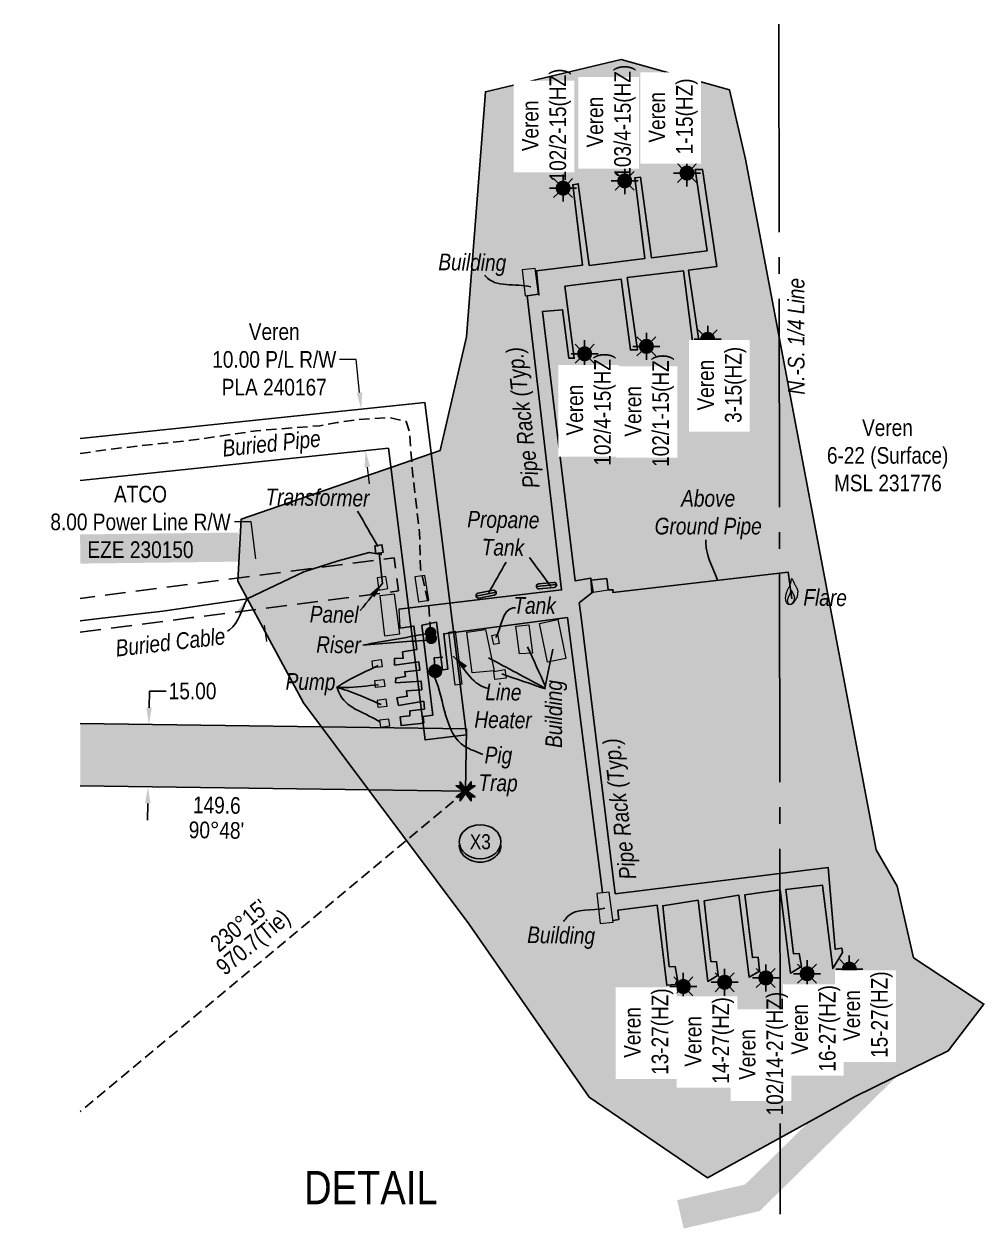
# Model space of a CAD drawing. Extents: x 503563 to 506044, y 6024213 to 6026785.
# Drawn here: x 503888 to 504464, y 6024797 to 6025521 of the extents above; entities that cross this region are included whole.
import ezdxf
from ezdxf.enums import TextEntityAlignment as Align

# ---------------------------------------------------------------- set-up
doc = ezdxf.new("R2010")
doc.units = 0
doc.header["$LTSCALE"] = 5
doc.header["$PDSIZE"] = 5
for name, pattern in [('foc-FLOWLINE', [3.75, 2.5, -1.25]), ('foc-QUARTERLINE', [33, 25, -3, 2, -3]), ('foc-TIELINE', [1.875, 1.25, -0.625]), ('UG_PIPE', [1.875, 1.25, -0.625])]:
    doc.linetypes.add(name, pattern=pattern)
doc.layers.get('Defpoints').update_dxf_attribs({"color": 9})
for name, color, linetype in [('AS-CABLE', 224, 'foc-CABLE'), ('AS-PIPE-AG', 44, 'Continuous'), ('AS-PIPE-UG', 44, 'UG_PIPE'), ('AS-PIPE-UG-T', 44, 'Continuous'), ('AS-ROADS', 254, 'Continuous'), ('AS-SYMBOL', 7, 'Continuous'), ('C-RW', 13, 'Continuous'), ('C-WS-S', 13, 'Continuous'), ('DETAIL-T', 7, 'Continuous'), ('F-EZE', 190, 'foc-FLOWLINE'), ('L-BD', 7, 'Continuous'), ('L-MON', 1, 'Continuous'), ('L-SECQ', 8, 'foc-QUARTERLINE'), ('L-TIE', 7, 'foc-TIELINE'), ('P-CROSSINGS', 250, 'Continuous'), ('P-PROPOSED', 10, 'Continuous'), ('P-PROPOSED-H', 21, 'Continuous'), ('P-TXT', 4, 'Continuous')]:
    doc.layers.add(name, color=color, linetype=linetype)
for name, color, linetype, lineweight in [('AS-GENERAL', 48, 'Continuous', 18), ('C-RW-T', 13, 'Continuous', 9), ('C-WS-T', 13, 'Continuous', 9), ('F-EZE-T', 190, 'Continuous', 9), ('T-TEXT', 48, 'Continuous', 18)]:
    doc.layers.add(name, color=color, linetype=linetype, lineweight=lineweight)
doc.styles.add('80CG', font='ARIALN.TTF', dxfattribs={"height": 10})
doc.styles.add('80L', font='ARIALN.TTF', dxfattribs={"height": 10})
doc.styles.add('Crossing', font='ARIALN.TTF', dxfattribs={"height": 10})
doc.styles.add('foc-LtypeFont', font='ARIALN.TTF', dxfattribs={"height": 7.35})
doc.linetypes.add('foc-CABLE', pattern='A,2,-1,["C",foc-LtypeFont,S=0.2,R=0,X=-0.625,Y=-0.75],-1.24,8', length=12.24)
doc.dimstyles.new('Compass 5 000', dxfattribs={"dimscale": 5, "dimtxt": 9, "dimasz": 2, "dimexe": 0.2, "dimexo": 0.0625, "dimgap": 0.5, "dimtad": 0, "dimtih": 1, "dimtoh": 1, "dimzin": 0, "dimdsep": 46, "dimtxsty": '80CG', "dimcen": 0.1, "dimse1": 1, "dimse2": 1, "dimclrd": 256, "dimclrt": 256, "dimaunit": 1, "dimadec": 4, "dimazin": 0, "dimtfac": 0.06, "dimtofl": 0, "dimtmove": 0, "dimatfit": 1, "dimfxl": 0.2, "dimtolj": 1, "dimtzin": 0, "dimlwd": -1, "dimarcsym": 0})

# ---------------------------------------------------------------- blocks, each defined once
blk = doc.blocks.new('FLARE')
at = {"flags": 128}
for points in [[(0.2, 0.07), (0.16, 0.05), (0.12, 0.03), (0.07, 0.01), (0.02, 0), (-0.02, 0), (-0.07, 0), (-0.11, 0), (-0.16, 0), (-0.2, 0.01), (-0.24, 0.03), (-0.27, 0.05), (-0.31, 0.07), (-0.34, 0.1), (-0.37, 0.14), (-0.4, 0.18), (-0.43, 0.22), (-0.45, 0.27), (-0.48, 0.33), (-0.5, 0.39), (-0.52, 0.45), (-0.54, 0.52), (-0.55, 0.6), (-0.56, 0.68), (-0.56, 0.77), (-0.56, 0.86), (-0.55, 0.95), (-0.54, 1.05), (-0.52, 1.15), (-0.49, 1.25), (-0.47, 1.35), (-0.44, 1.44), (-0.41, 1.53), (-0.38, 1.62), (-0.35, 1.7), (-0.32, 1.77), (-0.28, 1.85), (-0.25, 1.92), (-0.21, 1.99), (-0.18, 2.06), (-0.14, 2.13), (-0.11, 2.2), (-0.07, 2.28), (-0.04, 2.36), (-0.01, 2.43), (0.02, 2.51), (0.05, 2.59), (0.07, 2.67), (0.09, 2.74), (0.1, 2.82), (0.11, 2.89), (0.12, 2.95), (0.13, 3.01), (0.14, 3.06), (0.14, 3.1), (0.15, 3.12), (0.17, 3.13), (0.18, 3.13), (0.2, 3.11), (0.22, 3.07), (0.25, 3.03), (0.27, 2.98), (0.3, 2.93), (0.33, 2.87), (0.35, 2.82), (0.38, 2.77), (0.4, 2.72), (0.42, 2.67), (0.45, 2.62), (0.47, 2.57), (0.5, 2.52), (0.52, 2.47), (0.55, 2.42), (0.58, 2.36), (0.61, 2.31), (0.64, 2.25), (0.67, 2.19), (0.7, 2.14), (0.73, 2.08), (0.76, 2.03), (0.78, 1.97), (0.81, 1.93), (0.83, 1.88), (0.84, 1.83), (0.86, 1.79), (0.87, 1.75), (0.88, 1.71), (0.89, 1.67), (0.89, 1.63), (0.89, 1.59), (0.89, 1.55), (0.89, 1.51), (0.88, 1.47), (0.88, 1.43), (0.87, 1.39), (0.87, 1.34), (0.86, 1.3), (0.86, 1.25), (0.85, 1.21), (0.85, 1.16), (0.85, 1.11), (0.84, 1.06), (0.83, 1.02), (0.82, 0.97), (0.81, 0.92), (0.79, 0.87), (0.77, 0.83), (0.75, 0.78), (0.72, 0.74), (0.7, 0.69), (0.67, 0.65), (0.64, 0.61), (0.62, 0.57), (0.59, 0.54), (0.57, 0.5), (0.54, 0.47), (0.52, 0.44), (0.5, 0.4), (0.48, 0.37), (0.46, 0.34), (0.43, 0.31), (0.41, 0.27), (0.39, 0.24), (0.36, 0.21), (0.33, 0.17), (0.3, 0.14), (0.27, 0.12), (0.24, 0.09)], [(0.11, 0.04), (0.08, 0.03), (0.06, 0.02), (0.04, 0.01), (0.01, 0), (-0.02, 0), (-0.04, 0), (-0.07, 0), (-0.09, 0), (-0.11, 0.01), (-0.14, 0.02), (-0.16, 0.03), (-0.17, 0.04), (-0.19, 0.06), (-0.21, 0.08), (-0.23, 0.1), (-0.24, 0.12), (-0.26, 0.15), (-0.27, 0.18), (-0.29, 0.22), (-0.3, 0.25), (-0.31, 0.29), (-0.31, 0.33), (-0.32, 0.38), (-0.32, 0.43), (-0.32, 0.48), (-0.31, 0.53), (-0.3, 0.59), (-0.29, 0.64), (-0.28, 0.7), (-0.27, 0.75), (-0.25, 0.81), (-0.23, 0.86), (-0.22, 0.91), (-0.2, 0.95), (-0.18, 0.99), (-0.16, 1.03), (-0.14, 1.07), (-0.12, 1.11), (-0.1, 1.15), (-0.08, 1.19), (-0.06, 1.23), (-0.05, 1.28), (-0.03, 1.32), (-0.01, 1.36), (0.01, 1.41), (0.02, 1.45), (0.03, 1.49), (0.04, 1.53), (0.05, 1.58), (0.06, 1.62), (0.06, 1.65), (0.07, 1.69), (0.07, 1.71), (0.08, 1.73), (0.08, 1.75), (0.09, 1.75), (0.1, 1.75), (0.11, 1.74), (0.12, 1.72), (0.13, 1.7), (0.15, 1.67), (0.16, 1.64), (0.18, 1.61), (0.19, 1.58), (0.21, 1.55), (0.22, 1.52), (0.23, 1.49), (0.25, 1.47), (0.26, 1.44), (0.27, 1.41), (0.29, 1.38), (0.3, 1.35), (0.32, 1.32), (0.34, 1.29), (0.35, 1.26), (0.37, 1.23), (0.39, 1.2), (0.4, 1.17), (0.42, 1.13), (0.43, 1.11), (0.45, 1.08), (0.46, 1.05), (0.47, 1.03), (0.48, 1), (0.48, 0.98), (0.49, 0.96), (0.49, 0.93), (0.5, 0.91), (0.5, 0.89), (0.5, 0.87), (0.49, 0.85), (0.49, 0.82), (0.49, 0.8), (0.48, 0.78), (0.48, 0.75), (0.48, 0.73), (0.48, 0.7), (0.47, 0.68), (0.47, 0.65), (0.47, 0.62), (0.47, 0.6), (0.46, 0.57), (0.46, 0.54), (0.45, 0.52), (0.44, 0.49), (0.43, 0.46), (0.41, 0.44), (0.4, 0.41), (0.39, 0.39), (0.37, 0.37), (0.36, 0.34), (0.34, 0.32), (0.33, 0.3), (0.31, 0.28), (0.3, 0.26), (0.29, 0.24), (0.28, 0.23), (0.26, 0.21), (0.25, 0.19), (0.24, 0.17), (0.23, 0.15), (0.21, 0.13), (0.2, 0.12), (0.18, 0.1), (0.17, 0.08), (0.15, 0.06), (0.13, 0.05)]]:
    blk.add_lwpolyline(points, close=True, dxfattribs=at)
blk = doc.blocks.new('*D62')
at = {"layer": 'Defpoints', "color": 0, "transparency": 16777216}
for p in [(503887.92, 6025171.41), (504030.82, 6025169.69), (503890.48, 6025151.58)]:
    blk.add_point(p, dxfattribs=at)
at = {"layer": 'F-EZE-T', "transparency": 16777216}
for p, q in [((504024.12, 6025221.64), (504014.12, 6025221.64)), ((504026.98, 6025199.44), (504024.12, 6025221.64)), ((504032.1, 6025159.77), (504033.38, 6025149.86))]:
    blk.add_line(p, q, dxfattribs=at)
for points in [[(504028.64, 6025199.66), (504025.33, 6025199.23), (504028.26, 6025189.53)], [(504033.76, 6025159.99), (504030.45, 6025159.56), (504030.82, 6025169.69)]]:
    blk.add_solid(points, dxfattribs=at)
at = {"layer": 'F-EZE-T', "transparency": 16777216, "insert": (503957.78, 6025221.64), "char_height": 10, "attachment_point": 5, "style": '80CG'}
blk.add_mtext('\\A1;ATCO\\P8.00 Power Line R/W\\PEZE 230150', dxfattribs=at)
blk = doc.blocks.new('*D63')
at = {"layer": 'Defpoints', "color": 0, "transparency": 16777216}
for p in [(503954.08, 6025100.26), (503962.81, 6025100.14), (503953.56, 6025062.79)]:
    blk.add_point(p, dxfattribs=at)
at = {"layer": 'P-TXT', "transparency": 16777216}
for p, q in [((503962.95, 6025110.14), (503963.09, 6025120.14)), ((503963.09, 6025120.14), (503973.09, 6025120.14)), ((503962.15, 6025052.67), (503962.01, 6025042.67))]:
    blk.add_line(p, q, dxfattribs=at)
for points in [[(503961.29, 6025110.16), (503964.62, 6025110.12), (503962.81, 6025100.14)], [(503960.48, 6025052.69), (503963.81, 6025052.64), (503962.29, 6025062.67)]]:
    blk.add_solid(points, dxfattribs=at)
at = {"layer": 'P-TXT', "transparency": 16777216, "insert": (503989.03, 6025120.14), "char_height": 10, "attachment_point": 5, "style": '80CG'}
blk.add_mtext('\\A1;15.00', dxfattribs=at)
blk = doc.blocks.new('riser')
h = blk.add_hatch(color=255)
h.dxf.hatch_style = 1
edge = h.paths.add_edge_path()
edge.add_arc((0, 0), 0.7, 0, 360)
blk.add_hatch(color=48).paths.add_polyline_path([(0.58, -0.15), (-0.58, -0.15, 0.774597)])
at = {"color": 48}
blk.add_line((-0.58, -0.15), (0.58, -0.15), dxfattribs=at)
blk.add_circle((0, 0), 0.6, dxfattribs=at)
blk = doc.blocks.new('PIG')
h = blk.add_hatch(color=255)
h.dxf.hatch_style = 1
edge = h.paths.add_edge_path()
edge.add_arc((0, 0), 0.85, 0, 360)
at = {"layer": 'AS-SYMBOL'}
h = blk.add_hatch(color=48, dxfattribs=at)
h.dxf.hatch_style = 1
h.paths.add_polyline_path([(-0.1, 0, 1), (-0.55, 0, 1)])
h = blk.add_hatch(color=48, dxfattribs=at)
h.dxf.hatch_style = 1
h.paths.add_polyline_path([(0.55, 0, 1), (0.1, 0, 1)])
at = {"layer": 'AS-SYMBOL', "color": 48}
for centre, radius in [((0, 0), 0.75), ((-0.33, 0), 0.225), ((0.33, 0), 0.225)]:
    blk.add_circle(centre, radius, dxfattribs=at)
blk = doc.blocks.new('*U56')
at = {"color": 48}
for p, q in [((4.09, 1.4), (0.47, 0.7)), ((4.32, 0.22), (0.7, -0.47))]:
    blk.add_line(p, q, dxfattribs=at)
for centre, start, end in [((0.59, 0.11), 100.96, 280.96), ((4.2, 0.81), 280.96, 460.96)]:
    blk.add_arc(centre, 0.6, start, end, dxfattribs=at)
at = {"layer": 'Defpoints'}
blk.add_line((4.79, 0.93), (0, 0), dxfattribs=at)
blk = doc.blocks.new('*U57')
at = {"color": 48}
for p, q in [((4.16, 1), (0.54, 0.65)), ((4.28, -0.2), (0.65, -0.54))]:
    blk.add_line(p, q, dxfattribs=at)
for centre, start, end in [((0.6, 0.06), 95.4291, 275.4291), ((4.22, 0.4), 275.4291, 455.4291)]:
    blk.add_arc(centre, 0.6, start, end, dxfattribs=at)
at = {"layer": 'Defpoints'}
blk.add_line((4.82, 0.46), (0, 0), dxfattribs=at)
blk = doc.blocks.new('xing2')
h = blk.add_hatch(color=50)
h.dxf.hatch_style = 1
edge = h.paths.add_edge_path()
edge.add_ellipse((0, 0), major_axis=(-12.5, 0), ratio=0.816297, start_angle=0, end_angle=360)
h = blk.add_hatch(color=250)
h.dxf.hatch_style = 1
edge = h.paths.add_edge_path()
edge.add_ellipse((0, -2.05), major_axis=(-12.5, 0), ratio=0.816297, start_angle=0, end_angle=180)
edge.add_line((12.5, -2.05), (12.5, 0))
edge.add_ellipse((0, 0), major_axis=(-12.5, 0), ratio=0.816297, start_angle=0, end_angle=180, ccw=False)
edge.add_line((-12.5, 0), (-12.5, -2.05))
at = {"color": 250}
blk.add_ellipse((0, 0), major_axis=(-12.5, 0), ratio=0.816297, dxfattribs=at)
blk.add_ellipse((0, -2.05), major_axis=(-12.5, 0), ratio=0.816297, start_param=0, end_param=3.141593, dxfattribs=at)
at = {"color": 250, "style": 'Crossing'}
blk.add_attdef('CROSSING', text='', height=9, dxfattribs=at).set_placement((0.09, 0.02), align=Align.MIDDLE_CENTER)
at = {"color": 250, "style": 'Crossing', "flags": 1}
for tag, p in [('OWNER', (0.09, -12.49)), ('DESCRIPTION', (0.09, -25.77)), ('LOCATION', (0.09, -39.3)), ('DWG_REF', (0.09, -52.84))]:
    blk.add_attdef(tag, text='', height=9, dxfattribs=at).set_placement(p, align=Align.MIDDLE_CENTER)
blk = doc.blocks.new('GAS')
h = blk.add_hatch(color=255)
h.dxf.hatch_style = 1
edge = h.paths.add_edge_path()
edge.add_arc((0, 0), 0.9, 0, 360)
for p, q in [((0, 0.81), (0, 1.62)), ((-0.81, 0), (-1.62, 0)), ((-0.57, 0.57), (-1.14, 1.14)), ((0.57, 0.57), (1.14, 1.14)), ((1.62, 0), (0.81, 0)), ((-0.57, -0.57), (-1.14, -1.14)), ((0, -0.81), (0, -1.62)), ((1.14, -1.14), (0.57, -0.57))]:
    blk.add_line(p, q)
blk.add_circle((0, 0), 0.8)
blk = doc.blocks.new('TEMP')
h = blk.add_hatch(color=255)
h.dxf.hatch_style = 1
h.paths.add_polyline_path([(0, 0.25), (-0.67, 1.15), (-0.67, 0.67), (-1.15, 0.67), (-0.25, 0), (-1.15, -0.67), (-0.67, -0.67), (-0.67, -1.15), (0, -0.25), (0.67, -1.15), (0.67, -0.67), (1.15, -0.67), (0.25, 0), (1.15, 0.67), (0.67, 0.67), (0.67, 1.15)])
h.paths.add_polyline_path([(0.57, 0.85), (0.57, 0.57), (0.85, 0.57), (0.08, 0), (0.85, -0.57), (0.57, -0.57), (0.57, -0.85), (0, -0.08), (-0.57, -0.85), (-0.57, -0.57), (-0.85, -0.57), (-0.08, 0), (-0.85, 0.57), (-0.57, 0.57), (-0.57, 0.85), (0, 0.08)], flags=16)
h = blk.add_hatch(color=1)
h.dxf.hatch_style = 1
h.paths.add_polyline_path([(0, 0.08), (-0.57, 0.85), (-0.57, 0.57), (-0.85, 0.57), (-0.08, 0), (-0.85, -0.57), (-0.57, -0.57), (-0.57, -0.85), (0, -0.08), (0.57, -0.85), (0.57, -0.57), (0.85, -0.57), (0.08, 0), (0.85, 0.57), (0.57, 0.57), (0.57, 0.85)])
at = {"color": 1}
for p, q in [((-0.08, 0), (0.08, 0)), ((0, 0.08), (0, -0.08))]:
    blk.add_line(p, q, dxfattribs=at)
at = {"color": 255, "flags": 128}
blk.add_lwpolyline([(-0.25, 0), (-1.15, 0.67), (-0.67, 0.67), (-0.67, 1.15), (0, 0.25), (0.67, 1.15), (0.67, 0.67), (1.15, 0.67), (0.25, 0), (1.15, -0.67), (0.67, -0.67), (0.67, -1.15), (0, -0.25), (-0.67, -1.15), (-0.67, -0.67), (-1.15, -0.67)], close=True, dxfattribs=at)
at = {"color": 1, "flags": 128}
blk.add_lwpolyline([(-0.08, 0), (-0.85, 0.57), (-0.57, 0.57), (-0.57, 0.85), (0, 0.08), (0.57, 0.85), (0.57, 0.57), (0.85, 0.57), (0.08, 0), (0.85, -0.57), (0.57, -0.57), (0.57, -0.85), (0, -0.08), (-0.57, -0.85), (-0.57, -0.57), (-0.85, -0.57)], close=True, dxfattribs=at)
blk = doc.blocks.new('*D64')
at = {"layer": 'C-RW-T', "transparency": 16777216}
for p, q in [((504087.14, 6025319.18), (504077.14, 6025319.18)), ((504089.23, 6025299.32), (504087.14, 6025319.18)), ((504093.92, 6025254.55), (504094.97, 6025244.61))]:
    blk.add_line(p, q, dxfattribs=at)
for points in [[(504090.88, 6025299.49), (504087.57, 6025299.15), (504090.27, 6025289.37)], [(504095.58, 6025254.73), (504092.27, 6025254.38), (504092.88, 6025264.5)]]:
    blk.add_solid(points, dxfattribs=at)
at = {"layer": 'Defpoints', "color": 0, "transparency": 16777216}
for p in [(504072.64, 6025287.52), (504090.27, 6025289.37), (504075.25, 6025262.65)]:
    blk.add_point(p, dxfattribs=at)
at = {"layer": 'C-RW-T', "transparency": 16777216, "insert": (504038.06, 6025319.18), "char_height": 10, "attachment_point": 5, "style": '80CG'}
blk.add_mtext('\\A1;Veren\\P10.00 P/L R/W\\PPLA 240167', dxfattribs=at)

msp = doc.modelspace()

# ---------------------------------------------------------------- hatches: boundary and pattern name
at = {"layer": 'AS-ROADS'}
h = msp.add_hatch(color=256, dxfattribs=at)
h.dxf.hatch_style = 1
h.paths.add_polyline_path([(504399.422, 6025024.874), (504412.037, 6025003.029), (504421.809, 6024960.044), (504464.014, 6024932.211), (504442.639, 6024904.084), (504386.727, 6024876.814), (504298.159, 6024827.854), (504227.107, 6024876.386), (504154.927, 6024980.409), (504055.592, 6025113.114), (504016.259, 6025186.149), (504018.252, 6025223.344), (504137.639, 6025264.494), (504153.377, 6025332.869), (504164.847, 6025479.869), (504246.309, 6025499.309), (504311.354, 6025480.971), (504320.827, 6025439.356)])
at = {"layer": 'P-PROPOSED-H'}
h = msp.add_hatch(color=256, dxfattribs=at)
h.dxf.hatch_style = 1
h.paths.add_polyline_path([(503921.617, 6025100.718), (503921.617, 6025063.234), (504152.905, 6025060), (504153.429, 6025097.476)])

# ---------------------------------------------------------------- linework, layer by layer
at = {"layer": 'AS-CABLE'}
msp.add_line((504101.122, 6025202.986, 2206.61), (504103.059, 6025184.714, 2206.032), dxfattribs=at)
at = {"layer": 'AS-CABLE', "flags": 128}
msp.add_lwpolyline([(503921.617, 6025162.289), (503931.372, 6025163.579), (503971.269, 6025168.159), (504021.847, 6025175.474), (504055.819, 6025191.761), (504076.474, 6025198.276), (504095.064, 6025203.416), (504102.309, 6025202.096), (504102.297, 6025203.139)], dxfattribs=at)
at = {"layer": 'AS-GENERAL', "flags": 128}
for points in [[(504196.682, 6025358.361), (504194.734, 6025373.869), (504186.802, 6025372.956), (504188.747, 6025357.426)], [(504100.874, 6025180.786), (504106.182, 6025181.689), (504105.049, 6025188.879), (504099.817, 6025188.181)], [(504130.752, 6025174.649), (504128.517, 6025189.614), (504122.494, 6025188.794), (504124.737, 6025173.791)], [(504238.434, 6025180.936), (504237.682, 6025187.656), (504228.379, 6025186.811), (504229.447, 6025179.604)], [(504110.292, 6025178.371), (504101.502, 6025177.226), (504104.179, 6025153.344), (504113.502, 6025154.529)], [(504202.079, 6025137.466), (504197.212, 6025160.784), (504208.192, 6025163.076), (504213.06, 6025139.758)], [(504142.754, 6025155.536), (504146.577, 6025156.109), (504150.752, 6025124.259), (504146.659, 6025123.676)], [(504156.814, 6025131.009), (504153.712, 6025155.409), (504164.817, 6025157.079), (504170.147, 6025132.261)], [(504168.732, 6025153.601), (504172.149, 6025154.309), (504173.109, 6025148.754), (504169.804, 6025148.091), (504168.732, 6025153.601)], [(504185.334, 6025142.446), (504182.999, 6025159.146), (504190.887, 6025159.861), (504193.042, 6025142.976)], [(504096.824, 6025138.264), (504102.314, 6025138.999), (504102.799, 6025134.751), (504097.289, 6025134.109)], [(504176.539, 6025133.079), (504177.272, 6025127.956), (504170.479, 6025127.056), (504169.862, 6025131.991)], [(504098.352, 6025126.481), (504103.792, 6025127.096), (504104.352, 6025122.931), (504098.794, 6025122.249)], [(504099.814, 6025114.506), (504100.334, 6025110.424), (504105.859, 6025111.039), (504105.314, 6025115.269)], [(504231.589, 6024998.611), (504233.784, 6024980.524), (504241.397, 6024981.359), (504239.067, 6024999.459)]]:
    msp.add_lwpolyline(points, close=True, dxfattribs=at)
msp.add_lwpolyline([(504101.324, 6025102.641), (504101.882, 6025098.526), (504107.392, 6025099.179), (504106.767, 6025103.259), (504101.324, 6025102.641)], dxfattribs=at)
at = {"layer": 'AS-PIPE-AG', "flags": 128}
for points in [[(504348.722, 6025175.606), (504346.584, 6025191.451), (504241.357, 6025179.284), (504241.472, 6025180.864), (504241.364, 6025180.929), (504238.434, 6025180.936), (504237.682, 6025187.656), (504228.379, 6025186.811), (504229.447, 6025179.604), (504228.664, 6025179.181), (504228.014, 6025187.994), (504218.707, 6025186.316), (504199.064, 6025347.961), (504211.172, 6025349.051), (504214.837, 6025320.069), (504218.104, 6025319.911), (504212.547, 6025363.139), (504246.337, 6025367.374), (504251.864, 6025324.989), (504256.012, 6025324.986), (504249.912, 6025368.314), (504283.732, 6025372.379), (504289.394, 6025328.684), (504293.174, 6025329.274), (504286.644, 6025372.729), (504303.794, 6025375.014), (504295.184, 6025433.239), (504290.782, 6025433.186), (504297.812, 6025384.354), (504264.429, 6025380.256), (504257.924, 6025428.614), (504254.577, 6025428.281), (504260.582, 6025379.861), (504227.094, 6025375.646), (504220.544, 6025424.674), (504217.237, 6025424.044), (504223.017, 6025375.756), (504195.564, 6025372.486), (504196.907, 6025357.999), (504196.682, 6025358.361), (504189.792, 6025357.319), (504210.479, 6025180.871), (504112.827, 6025169.356)], [(504103.434, 6025203.429), (504102.659, 6025208.009), (504098.474, 6025207.369), (504099.124, 6025202.756)], [(504242.649, 6024998.361), (504222.532, 6025163.006), (504221.027, 6025173.029), (504228.664, 6025179.181)], [(504115.007, 6025143.739), (504115.484, 6025139.896), (504110.272, 6025139.784), (504110.337, 6025135.699), (504124.807, 6025137.729), (504125.452, 6025132.766), (504116.397, 6025131.736), (504116.767, 6025128.794), (504110.959, 6025127.919), (504110.954, 6025127.906), (504110.934, 6025125.099), (504126.267, 6025126.091), (504126.699, 6025121.036), (504126.737, 6025120.921), (504117.512, 6025120.261), (504117.867, 6025117.029), (504111.722, 6025116.074), (504112.732, 6025111.559), (504127.764, 6025114.001), (504128.197, 6025109.291), (504119.442, 6025108.211), (504119.349, 6025105.196), (504119.309, 6025105.196), (504113.629, 6025104.584), (504114.169, 6025099.476), (504127.802, 6025100.971), (504127.492, 6025104.876), (504127.499, 6025104.861), (504133.299, 6025105.761), (504126.664, 6025159.626), (504135.517, 6025161.499), (504139.134, 6025132.979), (504142.224, 6025133.196), (504139.797, 6025154.606), (504214.164, 6025164.226), (504235.034, 6024999.231)], [(504113.349, 6025157.936), (504121.944, 6025159.174), (504123.629, 6025145.051), (504115.009, 6025143.751)], [(504139.269, 6025140.541), (504133.962, 6025140.004), (504134.727, 6025132.141)], [(504241.544, 6024982.476), (504244.887, 6024983.004), (504244.347, 6024988.721), (504267.887, 6024991.711), (504273.614, 6024943.504), (504278.892, 6024944.076), (504280.144, 6024947.034), (504278.752, 6024954.746), (504275.187, 6024954.691), (504271.292, 6024991.284), (504292.419, 6024994.586), (504298.362, 6024945.846), (504304.527, 6024949.601), (504303.567, 6024957.659), (504300.204, 6024957.746), (504296.069, 6024994.129), (504317.007, 6024997.549), (504323.219, 6024948.384), (504329.409, 6024951.959), (504328.479, 6024960.314), (504325.084, 6024960.114), (504320.517, 6024997.781), (504341.712, 6025000.914), (504347.989, 6024950.736), (504354.462, 6024954.761), (504353.092, 6024962.514), (504349.809, 6024962.391), (504345.159, 6025001.044), (504367.052, 6025003.729), (504373.257, 6024953.599), (504379.042, 6024963.281), (504378.707, 6024965.856), (504374.812, 6024965.159), (504370.514, 6025014.271), (504242.649, 6024998.361)]]:
    msp.add_lwpolyline(points, dxfattribs=at)
at = {"layer": 'AS-PIPE-UG', "flags": 128}
msp.add_lwpolyline([(503921.617, 6025262.72), (503939.374, 6025265.344), (503988.024, 6025270.679), (504027.444, 6025276.414), (504065.367, 6025279.444), (504075.809, 6025281.301), (504086.379, 6025282.936), (504107.217, 6025284.249), (504117.272, 6025282.019), (504119.134, 6025276.334), (504121.039, 6025251.426), (504125.317, 6025215.009), (504125.829, 6025193.854), (504130.764, 6025171.731), (504131.979, 6025155.234)], dxfattribs=at)
at = {"layer": 'AS-ROADS', "flags": 128}
msp.add_lwpolyline([(504399.422, 6025024.874), (504412.037, 6025003.029), (504421.809, 6024960.044), (504464.014, 6024932.211), (504442.639, 6024904.084), (504386.727, 6024876.814), (504298.159, 6024827.854), (504227.107, 6024876.386), (504154.927, 6024980.409), (504055.592, 6025113.114), (504016.259, 6025186.149), (504018.252, 6025223.344), (504137.639, 6025264.494), (504153.377, 6025332.869), (504164.847, 6025479.869), (504246.309, 6025499.309), (504311.354, 6025480.971), (504320.827, 6025439.356)], close=True, dxfattribs=at)
at = {"layer": 'AS-ROADS', "const_width": 17.5, "flags": 128}
for points in [[(504016.724, 6025206.589), (503921.617, 6025205.409)], [(504281.856, 6024806.039), (504325.062, 6024815.974), (504406.922, 6024896.332)]]:
    msp.add_lwpolyline(points, dxfattribs=at)
at = {"layer": 'C-RW', "flags": 128}
msp.add_lwpolyline([(503921.617, 6025271.68), (504128.369, 6025293.371), (504153.429, 6025093.927), (504128.611, 6025090.809), (504106.606, 6025265.937), (503921.617, 6025246.53)], dxfattribs=at)
at = {"layer": 'C-RW-T'}
for p, q in [((504103.434, 6025203.429), (504099.124, 6025202.756)), ((504112.827, 6025169.356), (504113.349, 6025157.936))]:
    msp.add_line(p, q, dxfattribs=at)
at = {"layer": 'F-EZE', "flags": 128}
msp.add_lwpolyline([(503921.617, 6025155.597), (503944.557, 6025158.557), (503988.6, 6025164.241), (504112.567, 6025180.24), (504110.007, 6025200.075), (503921.617, 6025175.762)], dxfattribs=at)
at = {"layer": 'L-SECQ'}
msp.add_line((504340.878, 6025520.527), (504341.771, 6024806.039), dxfattribs=at)
at = {"layer": 'L-TIE'}
msp.add_line((504152.905, 6025060), (503921.617, 6024867.698), dxfattribs=at)
at = {"layer": 'P-PROPOSED', "flags": 128}
msp.add_lwpolyline([(503921.617, 6025063.234), (504152.905, 6025060), (504153.429, 6025097.476), (503921.617, 6025100.718)], dxfattribs=at)

# ---------------------------------------------------------------- block references
at = {"layer": 'AS-GENERAL', "xscale": 4.997323499999998, "yscale": 4.997323499999998, "zscale": 4.997323499999998}
msp.add_blockref('FLARE', (504347.814, 6025172.019), dxfattribs=at)
at = {"layer": 'AS-SYMBOL'}
for name, p, xscale, yscale, zscale in [('*U57', (504195.419, 6025182.876), 2.499999999999999, 2.499999999999999, 2.499999999999999), ('*U56', (504159.314, 6025177.139), 2.499999999999999, 2.499999999999999, 2.499999999999999), ('riser', (504131.949, 6025155.239), 4.997323499999998, 4.997323499999998, 4.997323499999998), ('riser', (504132.301, 6025151.812), 4.997323499999998, 4.997323499999998, 4.997323499999998), ('PIG', (504134.727, 6025132.141), 4.997323499999998, 4.997323499999998, 4.997323499999998)]:
    msp.add_blockref(name, p, dxfattribs=dict(at, xscale=xscale, yscale=yscale, zscale=zscale))
at = {"layer": 'C-WS-S', "xscale": 4.997323499999998, "yscale": 4.997323499999998, "zscale": 4.997323499999998}
for p in [(504285.772, 6025431.079), (504211.469, 6025422.046), (504248.424, 6025426.436), (504261.474, 6025327.046), (504298.234, 6025331.299), (504224.369, 6025322.606), (504383.232, 6024953.244), (504308.412, 6024945.374), (504333.119, 6024947.926), (504357.894, 6024950.474), (504283.589, 6024942.816)]:
    msp.add_blockref('GAS', p, dxfattribs=at)
at = {"layer": 'L-MON', "xscale": 4.997323499999998, "yscale": 4.997323499999998, "zscale": 4.997323499999998}
msp.add_blockref('TEMP', (504152.905, 6025060), dxfattribs=at)
at = {"layer": 'P-CROSSINGS', "color": 6, "xscale": 0.9994646999999999, "yscale": 0.9994646999999999, "zscale": 0.9994646999999999}
msp.add_blockref('xing2', (504161.642, 6025029.697), dxfattribs=at).add_auto_attribs({'CROSSING': 'X3'})

# ---------------------------------------------------------------- texts
at = {"layer": 'AS-CABLE', "insert": (503975.138, 6025154.5), "char_height": 9.99465, "width": 65.99917, "attachment_point": 2, "rotation": 6.548556, "style": '80L'}
msp.add_mtext('{\\fArial Narrow|b0|i1|c0|p34;Buried Cable}', dxfattribs=at)
at = {"layer": 'AS-PIPE-UG-T', "char_height": 9.99465, "width": 84.69993, "attachment_point": 2, "style": '80L'}
for s, insert, rotation in [('{\\fArial Narrow|b0|i1|c0|p34;Pipe Rack (Typ.)}', (504182.314, 6025283.622), 96.928401), ('{\\fArial Narrow|b0|i1|c0|p34;Buried Pipe}', (504035.869, 6025273.838), 5.988956), ('{\\fArial Narrow|b0|i1|c0|p34;Pipe Rack (Typ.)}', (504240.347, 6025048.778), 96.928401)]:
    msp.add_mtext(s, dxfattribs=dict(at, insert=insert, rotation=rotation))
at = {"layer": 'AS-PIPE-UG-T', "insert": (504298.524, 6025240.831), "char_height": 9.99465, "width": 66.555, "attachment_point": 2, "style": '80L'}
msp.add_mtext('{\\fArial Narrow|b0|i1|c0|p34;Above Ground Pipe}', dxfattribs=at)
at = {"layer": 'DETAIL-T', "color": 3, "insert": (504096.044, 6024822.096), "char_height": 19.9893, "width": 223.73819, "attachment_point": 5, "style": '80CG'}
msp.add_mtext('DETAIL', dxfattribs=at)
at = {"layer": 'L-BD', "style": '80L'}
for s, rotation, p in [('149.6', 359.1988, (504003.599, 6025051.658)), ("90°48'", 359.1988, (504003.389, 6025036.668)), ("230°15'", 39.7415, (504016.992, 6024979.505)), ('970.7(Tie)', 39.7415, (504026.098, 6024968.554))]:
    msp.add_text(s, height=9.9946, rotation=rotation, dxfattribs=at).set_placement(p, align=Align.MIDDLE)
at = {"layer": 'L-SECQ', "insert": (504346.305, 6025333.098), "char_height": 9.99465, "width": 69.82386, "attachment_point": 2, "rotation": 90.071644, "style": '80L'}
msp.add_mtext('{\\fArial Narrow|b0|i1|c0|p34;N.-S. 1/4 Line}', dxfattribs=at)
at = {"layer": 'T-TEXT', "char_height": 9.99465, "width": 28.79441, "attachment_point": 2, "style": '80L'}
for s, insert, rotation in [('{\\fArial Narrow|b0|i1|c0|p34;Building}', (504157.019, 6025382.523), 359.1988), ('{\\fArial Narrow|b0|i1|c0|p34;Transformer}', (504064.106, 6025241.319), 359.1988), ('{\\fArial Narrow|b0|i1|c0|p34;Propane Tank}', (504175.65, 6025228.06), 359.1988), ('{\\fArial Narrow|b0|i1|c0|p34; Tank}', (504192.8, 6025176.544), 359.1988), ('{\\fArial Narrow|b0|i1|c0|p34;Flare}', (504368.812, 6025181.289), 359.1988), ('{\\fArial Narrow|b0|i1|c0|p34;Panel}', (504074.087, 6025171.149), 359.1988), ('{\\fArial Narrow|b0|i1|c0|p34;Riser}', (504076.716, 6025152.949), 359.1988), ('{\\fArial Narrow|b0|i1|c0|p34;Pump}', (504059.926, 6025130.795), 359.1988), ('{\\fArial Narrow|b0|i1|c0|p34;Building}', (504200.856, 6025106.38), 90), ('{\\fArial Narrow|b0|i1|c0|p34;Line Heater}', (504175.694, 6025124.543), 359.1988), ('{\\fArial Narrow|b0|i1|c0|p34;Pig Trap}', (504172.699, 6025086.709), 359.1988), ('{\\fArial Narrow|b0|i1|c0|p34;Building}', (504210.332, 6024978.586), 359.1988)]:
    msp.add_mtext(s, dxfattribs=dict(at, insert=insert, rotation=rotation))

# ---------------------------------------------------------------- dimensions: what is measured, and where the dimension line sits
at = {"layer": 'C-RW-T'}
dim = msp.add_linear_dim(base=(504090.271, 6025289.374), p1=(504075.249, 6025262.647), p2=(504072.639, 6025287.524), angle=95.988956, text='Veren\\P10.00 P/L R/W\\PPLA 240167', dimstyle='Compass 5 000', dxfattribs=at)
dim.commit()
dim.dimension.update_dxf_attribs({"geometry": '*D64', "text_midpoint": (504038.058, 6025319.177), "dimtype": 161})
at = {"layer": 'F-EZE-T'}
dim = msp.add_linear_dim(base=(504030.824, 6025169.691), p1=(503887.917, 6025171.413), p2=(503890.477, 6025151.578), angle=277.353687, text='ATCO\\P8.00 Power Line R/W\\PEZE 230150', dimstyle='Compass 5 000', dxfattribs=at)
dim.commit()
dim.dimension.update_dxf_attribs({"geometry": '*D62', "text_midpoint": (503957.779, 6025221.645), "dimtype": 161})
at = {"layer": 'P-TXT', "color": 6}
dim = msp.add_linear_dim(base=(503962.812, 6025100.142), p1=(503953.558, 6025062.788), p2=(503954.082, 6025100.264), angle=89.198838, text='15.00', dimstyle='Compass 5 000', override={"dimtfillclr": 51}, dxfattribs=at)
dim.commit()
dim.dimension.update_dxf_attribs({"geometry": '*D63', "text_midpoint": (503989.029, 6025120.14), "dimtype": 161})

# ---------------------------------------------------------------- leaders
at = {"layer": 'AS-CABLE', "path_type": 1}
msp.add_leader([(504021.847, 6025175.474), (504011.293, 6025156.909), (504010.068, 6025156.035)], dimstyle='Compass 5 000', override={"dimgap": 0.5, "dimtad": 0}, dxfattribs=at)
at = {"layer": 'AS-PIPE-UG-T', "path_type": 1}
msp.add_leader([(504304.164, 6025186.546), (504297.397, 6025205.989), (504297.022, 6025210.862)], dimstyle='Compass 5 000', override={"dimgap": 0.5, "dimtad": 0}, dxfattribs=at)
at = {"layer": 'T-TEXT', "path_type": 1}
for points in [[(504192.074, 6025362.902), (504164.941, 6025369.239), (504164.499, 6025369.829)], [(504100.301, 6025206.953), (504088.092, 6025228.144)], [(504166.816, 6025179.124), (504177.214, 6025197.61)], [(504204.03, 6025182.952), (504191.224, 6025200.344)], [(504103.246, 6025185.218), (504089.637, 6025168.522)], [(504171.045, 6025152.395), (504181.28, 6025170.021), (504182.925, 6025170.204)], [(504129.332, 6025154.494), (504091.202, 6025147.778)], [(504129.591, 6025150.748), (504091.202, 6025147.778)], [(504145.449, 6025141.144), (504165.083, 6025122.119), (504166.874, 6025121.706)], [(504166.671, 6025140.116), (504200.528, 6025121.927)], [(504190.156, 6025146.765), (504200.92, 6025122.807)], [(504205.225, 6025145.298), (504200.431, 6025121.927)], [(504100.509, 6025135.443), (504081.298, 6025125.943), (504075.635, 6025122.406)], [(504134.411, 6025128.204), (504152.395, 6025086.947), (504163.202, 6025082.164)], [(504174.695, 6025130.434), (504200.822, 6025121.438)], [(504100.61, 6025123.922), (504080.59, 6025122.305), (504075.635, 6025122.406)], [(504101.52, 6025101.587), (504077.759, 6025117.555), (504075.635, 6025122.406)], [(504102.228, 6025111.997), (504081.803, 6025120.486), (504075.635, 6025122.406)], [(504236.487, 6024989.785), (504214.056, 6024984.762), (504211.601, 6024981.772)]]:
    msp.add_leader(points, dimstyle='Compass 5 000', override={"dimgap": 0.5, "dimtad": 0}, dxfattribs=at)

# ---------------------------------------------------------------- next in the draw order: texts
at = {"layer": 'C-WS-T', "char_height": 9.9518, "attachment_point": 1, "style": '80L', "bg_fill": 2}
for s, width, insert, rotation in [('\\pi7.72065;Veren\\P\\pi-10.43493;102/2-15(HZ)', 45.0048, (504186.683, 6025436.507), 90), ('\\pi7.72065;Veren\\P\\pi0.27717;3-15(HZ)', 45.0048, (504291.983, 6025280.867), 90), ('\\pi7.72065;Veren\\P\\pi-10.43493;102/4-15(HZ)', 45.0048, (504213.466, 6025265.92), 90), ('\\pi26.18472;Veren\\P\\pi5.08297;6-22 (Surface)\\P\\pi9.3359;MSL 231776', 81.93293, (504364.731, 6025283.204), 0.001782), ('\\pi7.72065;Veren\\P\\pi-2.50947;15-27(HZ)', 45.0048, (504379.686, 6024902.45), 90), ('\\pi7.72065;Veren\\P\\pi-2.50947;13-27(HZ)', 45.0048, (504248.005, 6024892.286), 90)]:
    msp.add_mtext_dynamic_manual_height_columns(s, width=width, gutter_width=49.973, heights=[0], dxfattribs=dict(at, insert=insert, rotation=rotation))

# ---------------------------------------------------------------- next in the draw order: texts
at = {"layer": 'C-WS-T', "char_height": 9.9518, "attachment_point": 1, "rotation": 90, "style": '80L', "bg_fill": 2}
for s, insert in [('\\pi7.72065;Veren\\P\\pi-10.43493;103/4-15(HZ)', (504225.51, 6025438.76)), ('\\pi7.72065;Veren\\P\\pi-10.43493;102/1-15(HZ)', (504248.404, 6025265.158)), ('\\pi7.72065;Veren\\P\\pi-2.50947;16-27(HZ)', (504348.401, 6024894.191)), ('\\pi7.72065;Veren\\P\\pi-2.50947;14-27(HZ)', (504284.483, 6024886.96))]:
    msp.add_mtext_dynamic_manual_height_columns(s, width=45.0048, gutter_width=49.973, heights=[0], dxfattribs=dict(at, insert=insert))

# ---------------------------------------------------------------- next in the draw order: texts
for s, insert in [('\\pi7.72065;Veren\\P\\pi0.66072;1-15(HZ)', (504262.708, 6025441.639)), ('\\pi7.72065;Veren\\P\\pi-13.60511;102/14-27(HZ)', (504316.922, 6024879.034))]:
    msp.add_mtext_dynamic_manual_height_columns(s, width=45.0048, gutter_width=49.973, heights=[0], dxfattribs=dict(at, insert=insert))

doc.saveas('drawing.dxf')
